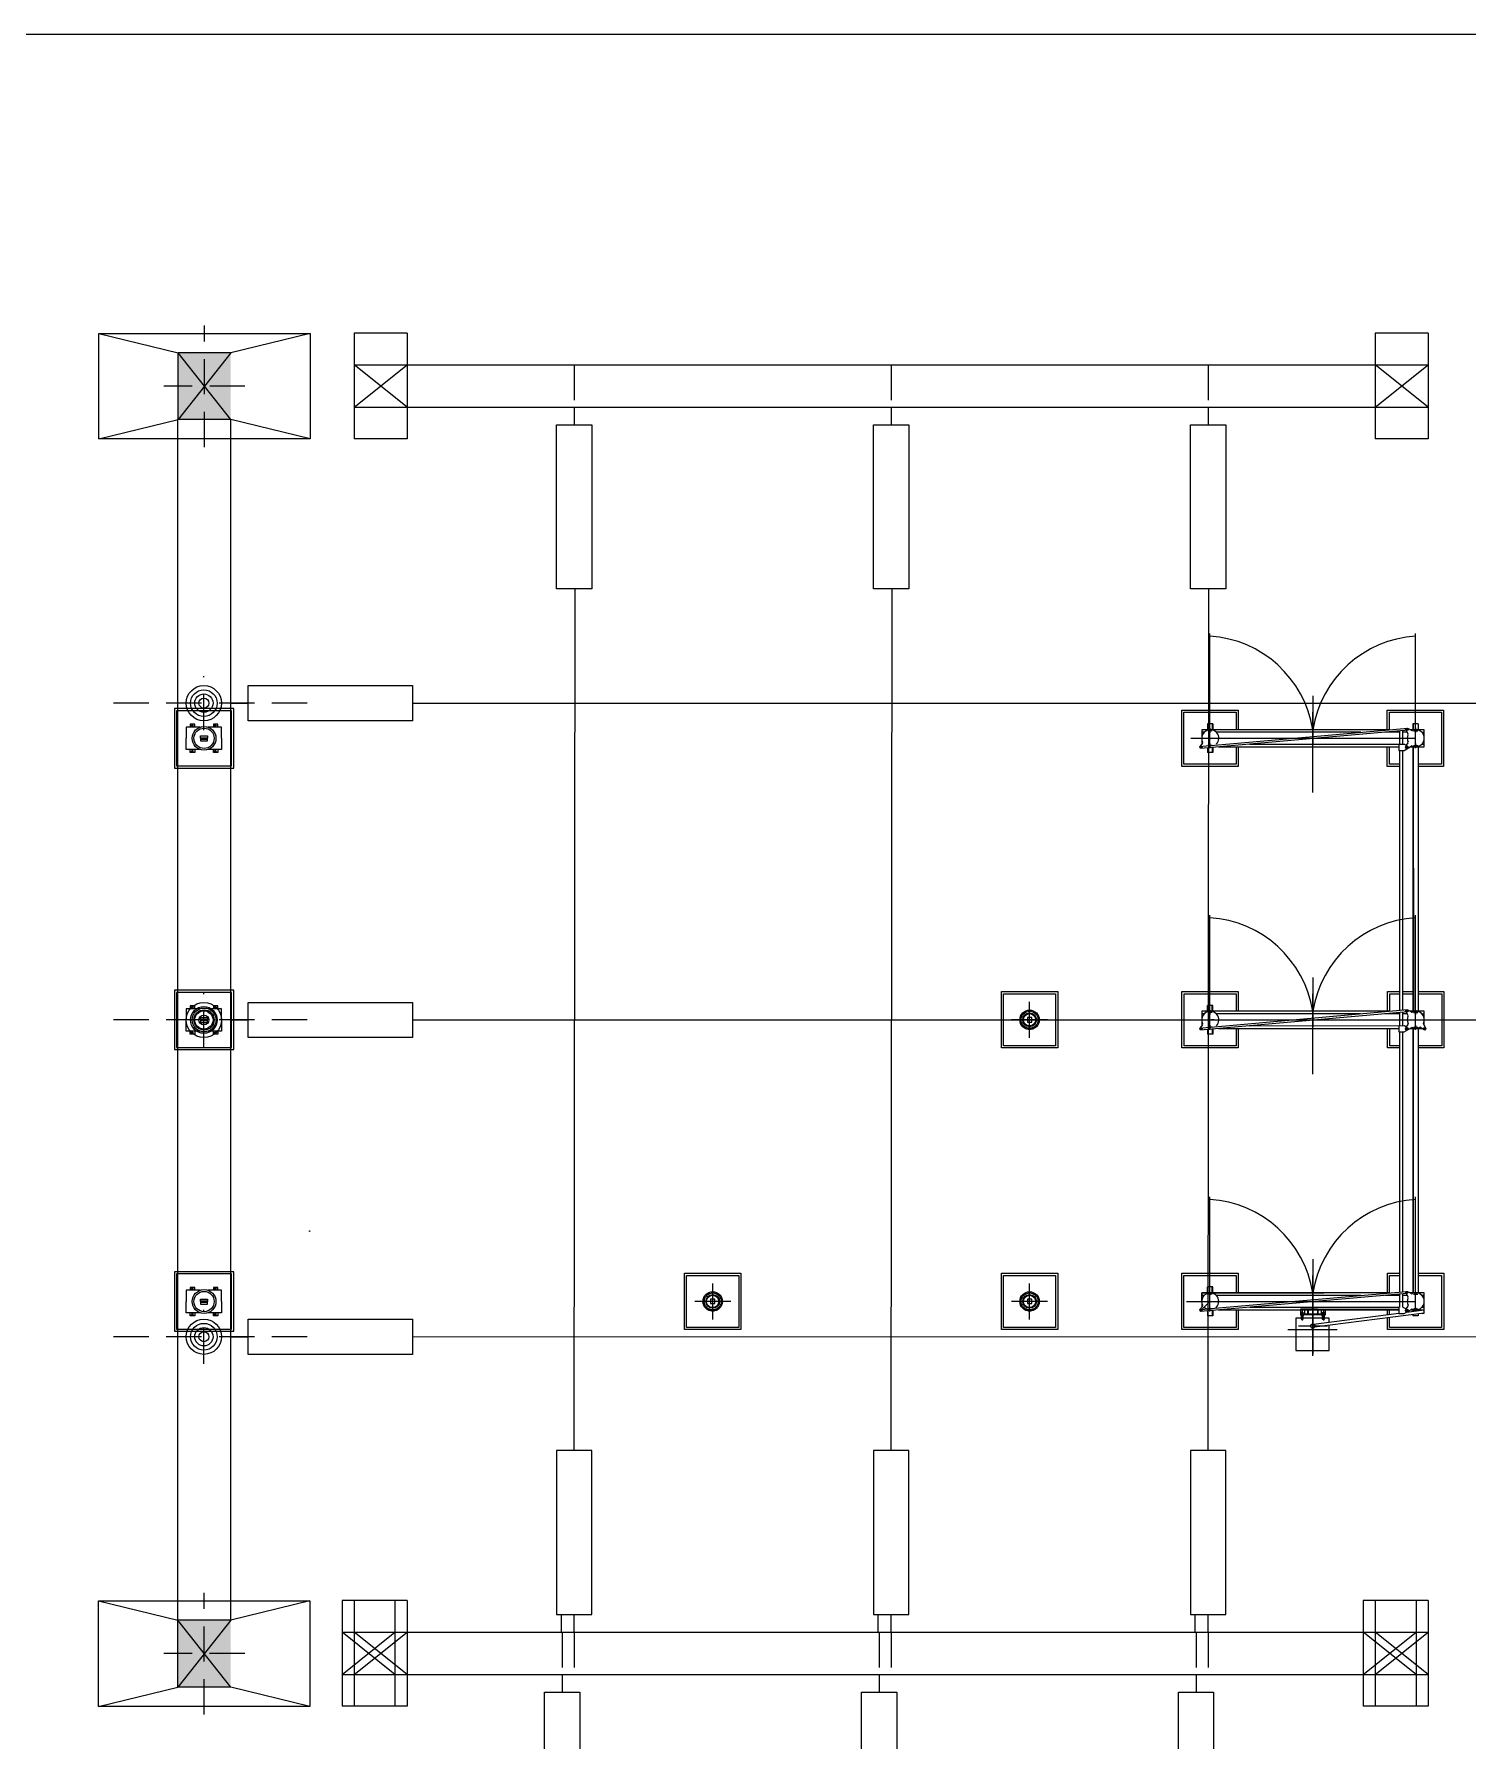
# Model space of a CAD drawing. Header units: metres. Extents: x 252 to 379, y 116 to 201.
# Drawn here: x 316.05 to 336.41, y 176.32 to 200.57 of the extents above; entities that cross this region are included whole.
import ezdxf

# ---------------------------------------------------------------- set-up
doc = ezdxf.new("R2010")
doc.units = ezdxf.units.M
doc.linetypes.add('ACAD_ISO10W100', pattern=[18.5, 12, -3, 0.5, -3])
doc.linetypes.add('DASHED', pattern=[0.75, 0.5, -0.25])
for name, color, linetype, lineweight in [('C-ESTRUCTURA', 94, 'Continuous', 9), ('E-CONDUCTOR', 40, 'Continuous', 15), ('E-EQUIPOS', 250, 'Continuous', 0), ('E-SIMBOLOS', 4, 'Continuous', 25), ('KOMPONENTE', 7, 'Continuous', 5), ('L-STRUCTUR_SET_A', 94, 'Continuous', 9)]:
    doc.layers.add(name, color=color, linetype=linetype, lineweight=lineweight)
doc.layers.add('Fence', color=252, linetype='Continuous')
doc.layers.add('NOPRINT', color=13, linetype='DASHED', plot=False)

# ---------------------------------------------------------------- blocks, each defined once
blk = doc.blocks.new('set_2s_1d')
at = {"layer": 'C-ESTRUCTURA'}
for p, q in [((2.223, 38.25), (3.348, 37.975)), ((2.223, 38.25), (5.223, 38.25)), ((2.223, 36.75), (2.223, 38.25)), ((5.223, 38.25), (4.098, 37.975)), ((5.223, 38.25), (5.223, 36.75)), ((5.85, 38.251), (5.85, 36.751)), ((6.6, 38.251), (5.85, 38.251)), ((6.6, 38.251), (6.6, 36.751)), ((20.35, 38.251), (20.35, 36.751)), ((21.1, 38.251), (20.35, 38.251)), ((21.1, 38.251), (21.1, 36.751)), ((4.098, 37.975), (3.348, 37.025)), ((4.098, 37.025), (3.348, 37.975)), ((3.348, 37.025), (3.348, 37.975)), ((4.098, 37.975), (3.348, 37.975)), ((5.85, 37.201), (6.6, 37.801)), ((6.6, 37.201), (5.85, 37.801)), ((6.6, 37.801), (20.35, 37.801)), ((20.35, 37.201), (21.1, 37.801)), ((21.1, 37.201), (20.35, 37.801)), ((6.6, 37.201), (20.35, 37.201)), ((2.223, 36.75), (3.348, 37.025)), ((3.346, 19.973), (3.346, 37.023)), ((4.098, 37.025), (3.348, 37.025)), ((4.096, 19.973), (4.096, 37.023)), ((5.223, 36.75), (4.098, 37.025)), ((5.223, 36.75), (2.223, 36.75)), ((6.6, 36.751), (5.85, 36.751)), ((21.1, 36.751), (20.35, 36.751)), ((2.221, 20.248), (3.346, 19.973)), ((2.221, 20.248), (5.221, 20.248)), ((2.221, 18.747), (2.221, 20.248)), ((5.221, 20.248), (4.096, 19.973)), ((5.221, 20.248), (5.221, 18.747)), ((5.679, 20.251), (5.679, 18.751)), ((6.429, 20.251), (5.679, 20.251)), ((5.85, 20.251), (5.85, 18.751)), ((6.6, 20.251), (5.85, 20.251)), ((6.429, 20.251), (6.429, 18.751)), ((6.6, 20.251), (6.6, 18.751)), ((20.179, 20.251), (20.179, 18.751)), ((20.929, 20.251), (20.179, 20.251)), ((20.35, 20.251), (20.35, 18.751)), ((21.1, 20.251), (20.35, 20.251)), ((20.929, 20.251), (20.929, 18.751)), ((21.1, 20.251), (21.1, 18.751)), ((4.096, 19.973), (3.346, 19.023)), ((4.096, 19.023), (3.346, 19.973)), ((3.346, 19.023), (3.346, 19.973)), ((4.096, 19.973), (3.346, 19.973)), ((5.679, 19.201), (6.429, 19.801)), ((6.429, 19.201), (5.679, 19.801)), ((5.85, 19.201), (6.6, 19.801)), ((6.6, 19.201), (5.85, 19.801)), ((6.429, 19.801), (20.179, 19.801)), ((6.6, 19.801), (20.35, 19.801)), ((20.179, 19.201), (20.929, 19.801)), ((20.929, 19.201), (20.179, 19.801)), ((20.35, 19.201), (21.1, 19.801)), ((21.1, 19.201), (20.35, 19.801)), ((6.429, 19.201), (20.179, 19.201)), ((6.6, 19.201), (20.35, 19.201)), ((2.221, 18.747), (3.346, 19.023)), ((4.096, 19.023), (3.346, 19.023)), ((5.221, 18.747), (4.096, 19.023)), ((5.221, 18.747), (2.221, 18.747)), ((6.429, 18.751), (5.679, 18.751)), ((6.6, 18.751), (5.85, 18.751)), ((20.929, 18.751), (20.179, 18.751)), ((21.1, 18.751), (20.35, 18.751))]:
    blk.add_line(p, q, dxfattribs=at)
at = {"layer": 'C-ESTRUCTURA', "flags": 128}
for points in [[(5.85, 37.801), (6.6, 37.801)], [(20.35, 37.801), (21.1, 37.801)], [(5.85, 37.201), (6.6, 37.201)], [(20.35, 37.201), (21.1, 37.201)], [(5.679, 19.801), (6.429, 19.801)], [(5.85, 19.801), (6.6, 19.801)], [(20.179, 19.801), (20.929, 19.801)], [(20.35, 19.801), (21.1, 19.801)], [(5.679, 19.201), (6.429, 19.201)], [(5.85, 19.201), (6.6, 19.201)], [(20.179, 19.201), (20.929, 19.201)], [(20.35, 19.201), (21.1, 19.201)]]:
    blk.add_lwpolyline(points, dxfattribs=at)
at = {"layer": 'E-CONDUCTOR'}
for p, q in [((8.975, 37.201), (8.975, 36.951)), ((13.475, 37.201), (13.475, 36.951)), ((17.975, 37.201), (17.975, 36.951)), ((8.725, 34.621), (8.725, 36.951)), ((8.725, 36.951), (9.225, 36.951)), ((9.225, 36.951), (9.225, 34.621)), ((13.225, 34.621), (13.225, 36.951)), ((13.225, 36.951), (13.725, 36.951)), ((13.725, 36.951), (13.725, 34.621)), ((17.725, 34.621), (17.725, 36.951)), ((17.725, 36.951), (18.225, 36.951)), ((18.225, 36.951), (18.225, 34.621)), ((9.225, 34.621), (8.725, 34.621)), ((8.975, 22.381), (8.987, 34.621)), ((13.725, 34.621), (13.225, 34.621)), ((13.475, 22.381), (13.487, 34.621)), ((18.225, 34.621), (17.725, 34.621)), ((17.975, 22.381), (17.987, 34.621)), ((4.346, 32.748), (4.346, 33.248)), ((4.346, 33.248), (6.676, 33.248)), ((6.676, 33.248), (6.676, 32.748)), ((4.096, 32.998), (4.346, 32.998)), ((6.676, 32.998), (30.72, 33)), ((6.676, 32.748), (4.346, 32.748)), ((4.346, 28.248), (4.346, 28.748)), ((4.346, 28.748), (6.676, 28.748)), ((6.676, 28.748), (6.676, 28.248)), ((4.096, 28.498), (4.346, 28.498)), ((6.676, 28.498), (30.72, 28.5)), ((6.676, 28.248), (4.346, 28.248)), ((4.346, 23.748), (4.346, 24.248)), ((4.346, 24.248), (6.676, 24.248)), ((6.676, 24.248), (6.676, 23.748)), ((4.096, 23.998), (4.346, 23.998)), ((6.676, 23.998), (30.72, 24)), ((6.676, 23.748), (4.346, 23.748)), ((9.225, 22.381), (8.725, 22.381)), ((8.725, 22.381), (8.725, 20.051)), ((9.225, 20.051), (9.225, 22.381)), ((13.725, 22.381), (13.225, 22.381)), ((13.225, 22.381), (13.225, 20.051)), ((13.725, 20.051), (13.725, 22.381)), ((18.225, 22.381), (17.725, 22.381)), ((17.725, 22.381), (17.725, 20.051)), ((18.225, 20.051), (18.225, 22.381)), ((8.725, 20.051), (9.225, 20.051)), ((8.792, 19.801), (8.792, 20.051)), ((8.975, 19.801), (8.975, 20.051)), ((13.225, 20.051), (13.725, 20.051)), ((13.292, 19.801), (13.292, 20.051)), ((13.475, 19.801), (13.475, 20.051)), ((17.725, 20.051), (18.225, 20.051)), ((17.792, 19.801), (17.792, 20.051)), ((17.975, 19.801), (17.975, 20.051)), ((8.804, 19.201), (8.804, 18.951)), ((13.304, 19.201), (13.304, 18.951)), ((17.804, 19.201), (17.804, 18.951)), ((8.554, 16.621), (8.554, 18.951)), ((8.554, 18.951), (9.054, 18.951)), ((9.054, 18.951), (9.054, 16.621)), ((13.054, 16.621), (13.054, 18.951)), ((13.054, 18.951), (13.554, 18.951)), ((13.554, 18.951), (13.554, 16.621)), ((17.554, 16.621), (17.554, 18.951)), ((17.554, 18.951), (18.054, 18.951)), ((18.054, 18.951), (18.054, 16.621))]:
    blk.add_line(p, q, dxfattribs=at)
for centre, radius in [((3.715, 32.998), 0.25), ((3.715, 32.998), 0.19), ((3.715, 32.998), 0.13), ((3.715, 32.998), 0.07), ((3.715, 28.498), 0.25), ((3.715, 28.498), 0.19), ((3.715, 28.498), 0.13), ((3.715, 28.498), 0.07), ((3.715, 23.998), 0.25), ((3.715, 23.998), 0.19), ((3.715, 23.998), 0.13), ((3.715, 23.998), 0.07)]:
    blk.add_circle(centre, radius, dxfattribs=at)
at = {"layer": 'E-EQUIPOS'}
blk.add_circle((5.217, 25.498), 0.00371, dxfattribs=at)
at = {"layer": 'E-SIMBOLOS'}
for points in [[(3.348, 37.025), (3.348, 37.975), (4.098, 37.025), (4.098, 37.975)], [(3.346, 19.023), (3.346, 19.973), (4.096, 19.023), (4.096, 19.973)]]:
    blk.add_solid(points, dxfattribs=at)
at = {"layer": 'Fence', "color": 52, "true_color": 0xc8c92d}
blk.add_line((-62.5, 42.5), (62.5, 42.5), dxfattribs=at)
at = {"layer": 'KOMPONENTE', "color": 1}
for p, q in [((18.002, 32.358), (18.002, 33.987)), ((20.922, 32.358), (20.922, 33.987)), ((19.462, 31.728), (19.462, 32.869)), ((3.667, 32.534), (3.768, 32.534)), ((3.667, 32.498), (3.667, 32.534)), ((3.667, 32.507), (3.768, 32.507)), ((3.667, 32.498), (3.768, 32.498)), ((3.667, 32.498), (3.667, 32.461)), ((3.667, 32.498), (3.768, 32.498)), ((3.667, 32.488), (3.768, 32.488)), ((3.768, 32.534), (3.768, 32.498)), ((3.768, 32.461), (3.768, 32.498)), ((17.732, 32.5), (20.922, 32.5)), ((17.921, 32.585), (17.885, 32.585)), ((17.967, 32.705), (17.967, 32.621)), ((18.032, 32.605), (17.972, 32.605)), ((18.002, 32.64), (18.002, 32.575)), ((18.034, 32.705), (18.034, 32.621)), ((18.042, 32.705), (18.042, 32.621)), ((20.693, 32.603), (20.693, 32.417)), ((20.74, 32.417), (20.74, 32.608)), ((20.801, 32.585), (20.74, 32.585)), ((20.786, 32.61), (20.812, 32.568)), ((20.857, 32.612), (20.81, 32.638)), ((20.882, 32.705), (20.882, 32.621)), ((20.889, 32.705), (20.889, 32.621)), ((20.892, 32.605), (20.952, 32.605)), ((20.922, 32.645), (20.922, 32.58)), ((20.957, 32.705), (20.957, 32.621)), ((21.045, 32.582), (21.012, 32.582)), ((3.667, 32.461), (3.768, 32.461)), ((17.894, 32.428), (17.859, 32.383)), ((17.967, 32.364), (17.967, 32.295)), ((18.032, 32.395), (17.972, 32.395)), ((18.002, 32.425), (18.002, 32.365)), ((18.034, 32.37), (18.034, 32.295)), ((18.042, 32.37), (18.042, 32.295)), ((18.566, 32.416), (20.768, 32.416)), ((20.693, 32.327), (20.692, 30.928)), ((20.74, 31.136), (20.74, 32.327)), ((20.812, 32.433), (20.789, 32.399)), ((20.882, 32.378), (20.882, 31.138)), ((20.889, 32.378), (20.889, 30.656)), ((20.892, 32.395), (20.952, 32.395)), ((20.922, 32.425), (20.922, 32.365)), ((20.957, 32.378), (20.957, 30.656)), ((21.012, 32.417), (21.045, 32.417)), ((20.74, 28.638), (20.742, 31.136)), ((20.884, 31.138), (20.884, 28.621)), ((20.694, 30.928), (20.693, 28.634)), ((20.892, 30.656), (20.892, 28.621)), ((20.959, 30.656), (20.959, 28.621)), ((18.002, 28.358), (18.002, 29.987)), ((20.922, 28.358), (20.922, 29.987)), ((19.462, 27.728), (19.462, 28.869)), ((17.967, 28.621), (17.967, 28.705)), ((18.002, 28.635), (18.002, 28.575)), ((18.034, 28.621), (18.034, 28.705)), ((18.042, 28.621), (18.042, 28.705)), ((20.74, 28.604), (20.74, 28.608)), ((20.786, 28.61), (20.812, 28.568)), ((20.786, 28.61), (20.812, 28.568)), ((20.857, 28.612), (20.81, 28.638)), ((20.922, 28.635), (20.922, 28.575)), ((3.667, 28.534), (3.768, 28.534)), ((3.667, 28.498), (3.667, 28.534)), ((3.667, 28.507), (3.768, 28.507)), ((3.667, 28.498), (3.768, 28.498)), ((3.667, 28.498), (3.667, 28.461)), ((3.667, 28.498), (3.768, 28.498)), ((3.667, 28.488), (3.768, 28.488)), ((3.667, 28.461), (3.768, 28.461)), ((3.768, 28.534), (3.768, 28.498)), ((3.768, 28.461), (3.768, 28.498)), ((17.732, 28.5), (20.25, 28.5)), ((17.732, 28.5), (20.922, 28.5)), ((17.894, 28.428), (17.859, 28.383)), ((17.921, 28.585), (17.885, 28.585)), ((17.967, 28.364), (17.967, 28.295)), ((18.032, 28.605), (17.972, 28.605)), ((18.032, 28.395), (17.972, 28.395)), ((18.002, 28.425), (18.002, 28.365)), ((18.062, 28.5), (18.017, 28.5)), ((18.034, 28.37), (18.034, 28.295)), ((18.042, 28.371), (18.042, 28.295)), ((18.566, 28.416), (20.765, 28.417)), ((20.693, 28.603), (20.693, 28.597)), ((20.693, 28.598), (20.693, 28.417)), ((20.693, 28.597), (20.693, 28.417)), ((20.74, 28.417), (20.74, 28.605)), ((20.74, 28.417), (20.74, 28.604)), ((20.801, 28.585), (20.74, 28.585)), ((20.812, 28.433), (20.789, 28.399)), ((20.882, 28.378), (20.882, 24.621)), ((20.889, 28.378), (20.889, 24.621)), ((20.892, 28.605), (20.952, 28.605)), ((20.892, 28.395), (20.952, 28.395)), ((20.922, 28.425), (20.922, 28.365)), ((20.957, 28.378), (20.957, 24.621)), ((21.043, 28.357), (20.984, 28.393)), ((21.045, 28.582), (21.012, 28.582)), ((21.067, 28.381), (21.033, 28.445)), ((20.693, 28.327), (20.693, 24.634)), ((20.74, 24.638), (20.74, 28.327)), ((18.002, 24.358), (18.002, 25.987)), ((20.922, 24.358), (20.922, 25.987)), ((20.922, 24.358), (20.922, 25.3)), ((19.462, 23.728), (19.462, 24.869)), ((3.667, 24.534), (3.768, 24.534)), ((3.667, 24.498), (3.667, 24.534)), ((3.667, 24.507), (3.768, 24.507)), ((3.667, 24.498), (3.768, 24.498)), ((3.667, 24.498), (3.667, 24.461)), ((3.667, 24.498), (3.768, 24.498)), ((3.667, 24.488), (3.768, 24.488)), ((3.768, 24.534), (3.768, 24.498)), ((3.768, 24.461), (3.768, 24.498)), ((17.669, 24.5), (20.922, 24.5)), ((17.921, 24.585), (17.885, 24.585)), ((18.002, 24.5), (17.892, 24.388)), ((17.967, 24.621), (17.967, 24.705)), ((18.032, 24.605), (17.972, 24.605)), ((18.002, 24.575), (18.002, 24.635)), ((18.034, 24.621), (18.034, 24.705)), ((18.042, 24.621), (18.042, 24.705)), ((20.693, 24.603), (20.693, 24.417)), ((20.74, 24.585), (20.74, 24.607)), ((20.74, 24.417), (20.74, 24.607)), ((20.801, 24.585), (20.74, 24.585)), ((20.786, 24.61), (20.812, 24.568)), ((20.857, 24.612), (20.81, 24.638)), ((20.892, 24.605), (20.952, 24.605)), ((20.922, 24.575), (20.922, 24.635)), ((21.045, 24.582), (21.012, 24.582)), ((3.667, 24.461), (3.768, 24.461)), ((17.894, 24.429), (17.859, 24.383)), ((17.967, 24.364), (17.967, 24.295)), ((18.032, 24.395), (17.972, 24.395)), ((18.002, 24.362), (18.002, 24.427)), ((18.034, 24.37), (18.034, 24.295)), ((18.042, 24.371), (18.042, 24.295)), ((18.567, 24.417), (20.693, 24.417)), ((19.287, 24.39), (19.287, 24.31)), ((19.342, 24.39), (19.287, 24.39)), ((19.637, 24.319), (19.287, 24.319)), ((19.637, 24.31), (19.287, 24.31)), ((19.301, 24.309), (19.301, 24.318)), ((19.307, 24.339), (19.307, 24.33)), ((19.307, 24.328), (19.307, 24.319)), ((19.308, 24.309), (19.308, 24.318)), ((19.312, 24.37), (19.312, 24.231)), ((19.316, 24.309), (19.316, 24.318)), ((19.318, 24.339), (19.318, 24.33)), ((19.318, 24.328), (19.318, 24.319)), ((19.323, 24.309), (19.323, 24.318)), ((19.397, 24.39), (19.342, 24.39)), ((19.342, 24.378), (19.342, 24.31)), ((19.389, 24.378), (19.389, 24.31)), ((19.527, 24.39), (19.397, 24.39)), ((19.397, 24.378), (19.397, 24.31)), ((19.474, 24.177), (20.686, 24.332)), ((21.045, 24.335), (19.486, 24.132)), ((19.527, 24.39), (19.582, 24.39)), ((19.527, 24.378), (19.527, 24.31)), ((19.534, 24.378), (19.534, 24.31)), ((19.582, 24.39), (20.686, 24.39)), ((19.582, 24.378), (19.582, 24.31)), ((19.601, 24.309), (19.601, 24.318)), ((19.607, 24.339), (19.607, 24.33)), ((19.607, 24.328), (19.607, 24.319)), ((19.608, 24.309), (19.608, 24.318)), ((19.612, 24.37), (19.612, 24.231)), ((19.616, 24.309), (19.616, 24.318)), ((19.618, 24.339), (19.618, 24.33)), ((19.618, 24.328), (19.618, 24.319)), ((19.623, 24.309), (19.623, 24.318)), ((19.637, 24.378), (19.637, 24.31)), ((20.812, 24.433), (20.789, 24.399)), ((20.791, 24.345), (21.045, 24.378)), ((20.882, 24.378), (20.882, 24.353)), ((20.882, 24.303), (20.882, 24.295)), ((20.889, 24.378), (20.889, 24.355)), ((20.889, 24.305), (20.889, 24.295)), ((20.892, 24.395), (20.952, 24.395)), ((20.922, 24.36), (20.922, 24.425)), ((20.957, 24.378), (20.957, 24.368)), ((20.957, 24.318), (20.957, 24.295)), ((21.012, 24.417), (21.045, 24.417)), ((21.013, 24.329), (21.045, 24.335)), ((21.045, 24.335), (21.045, 24.378)), ((19.672, 24.149), (19.261, 24.149))]:
    blk.add_line(p, q, dxfattribs=at)
at = {"layer": 'KOMPONENTE', "color": 1, "linetype": 'ACAD_ISO10W100', "ltscale": 0.5}
for p, q in [((15.441, 28.244), (15.441, 28.756)), ((15.697, 28.5), (15.185, 28.5)), ((10.941, 24.244), (10.941, 24.756)), ((15.441, 24.244), (15.441, 24.756)), ((11.197, 24.5), (10.685, 24.5)), ((15.697, 24.5), (15.185, 24.5))]:
    blk.add_line(p, q, dxfattribs=at)
at = {"layer": 'KOMPONENTE', "color": 1}
for points in [[(19.462, 33.1), (19.462, 32.4)], [(3.663, 32.658), (3.464, 32.658), (3.464, 32.498)], [(3.663, 32.338), (3.464, 32.338), (3.464, 32.498)], [(3.585, 32.658), (3.585, 32.698), (3.522, 32.698), (3.522, 32.658)], [(3.968, 32.498), (3.968, 32.658), (3.772, 32.658)], [(3.968, 32.498), (3.968, 32.338), (3.772, 32.338)], [(3.913, 32.658), (3.913, 32.698), (3.85, 32.698), (3.85, 32.658)], [(20.811, 32.644), (20.815, 32.614), (17.866, 32.355), (17.859, 32.383), (17.992, 32.395)], [(20.543, 32.621), (17.885, 32.621), (17.885, 32.416)], [(18.042, 32.705), (17.967, 32.705)], [(18.013, 32.396), (20.811, 32.644)], [(20.142, 32.585), (18.092, 32.585)], [(20.595, 32.585), (20.484, 32.585)], [(20.693, 32.585), (20.595, 32.585)], [(20.846, 32.378), (21.045, 32.378), (21.045, 32.621), (20.84, 32.621)], [(20.957, 32.705), (20.882, 32.705)], [(3.585, 32.338), (3.585, 32.297), (3.522, 32.297), (3.522, 32.338)], [(3.913, 32.338), (3.913, 32.297), (3.85, 32.297), (3.85, 32.338)], [(18.042, 32.295), (17.967, 32.295)], [(18.124, 32.377), (20.688, 32.377)], [(20.686, 32.417), (20.686, 32.327), (20.76, 32.327), (20.861, 32.386)], [(20.765, 32.417), (20.808, 32.386)], [(19.462, 29.1), (19.462, 28.4)], [(3.663, 28.658), (3.464, 28.658), (3.464, 28.498)], [(3.585, 28.658), (3.585, 28.698), (3.522, 28.698), (3.522, 28.658)], [(3.968, 28.498), (3.968, 28.658), (3.772, 28.658)], [(3.913, 28.658), (3.913, 28.698), (3.85, 28.698), (3.85, 28.658)], [(20.809, 28.644), (20.813, 28.614), (17.866, 28.355), (17.859, 28.383), (17.991, 28.395)], [(20.541, 28.621), (17.885, 28.621), (17.885, 28.416)], [(18.042, 28.705), (17.967, 28.705)], [(18.013, 28.396), (20.809, 28.644)], [(21.045, 28.422), (21.045, 28.621), (20.84, 28.621)], [(3.663, 28.338), (3.464, 28.338), (3.464, 28.498)], [(3.968, 28.498), (3.968, 28.338), (3.772, 28.338)], [(20.141, 28.585), (18.092, 28.585)], [(18.124, 28.377), (20.686, 28.377)], [(20.595, 28.585), (20.485, 28.585)], [(20.693, 28.585), (20.595, 28.585)], [(20.686, 28.417), (20.686, 28.327), (20.76, 28.327), (20.861, 28.386)], [(20.765, 28.417), (20.808, 28.386)], [(20.846, 28.378), (21.009, 28.378)], [(3.585, 28.338), (3.585, 28.297), (3.522, 28.297), (3.522, 28.338)], [(3.913, 28.338), (3.913, 28.297), (3.85, 28.297), (3.85, 28.338)], [(18.042, 28.295), (17.967, 28.295)], [(19.462, 25.1), (19.462, 24.4)], [(3.663, 24.658), (3.464, 24.658), (3.464, 24.498)], [(3.663, 24.338), (3.464, 24.338), (3.464, 24.498)], [(3.585, 24.658), (3.585, 24.698), (3.522, 24.698), (3.522, 24.658)], [(3.968, 24.498), (3.968, 24.658), (3.772, 24.658)], [(3.968, 24.498), (3.968, 24.338), (3.772, 24.338)], [(3.913, 24.658), (3.913, 24.698), (3.85, 24.698), (3.85, 24.658)], [(20.794, 24.643), (20.799, 24.613), (17.866, 24.355), (17.859, 24.383), (17.991, 24.395)], [(17.885, 24.5), (17.885, 24.621), (19.62, 24.621)], [(20.549, 24.621), (17.885, 24.621), (17.885, 24.417)], [(18.042, 24.705), (17.967, 24.705)], [(18.013, 24.397), (20.794, 24.643)], [(20.142, 24.585), (18.092, 24.585)], [(20.595, 24.585), (20.486, 24.585)], [(20.693, 24.585), (20.595, 24.585)], [(20.846, 24.378), (21.045, 24.378), (21.045, 24.621), (20.84, 24.621)], [(3.585, 24.338), (3.585, 24.297), (3.522, 24.297), (3.522, 24.338)], [(3.913, 24.338), (3.913, 24.297), (3.85, 24.297), (3.85, 24.338)], [(18.042, 24.295), (17.967, 24.295)], [(18.124, 24.378), (20.686, 24.378)], [(19.693, 24.221), (19.693, 24.264), (19.22, 24.264), (19.22, 23.801), (19.693, 23.801), (19.693, 24.159)], [(19.298, 24.33), (19.298, 24.339)], [(19.298, 24.319), (19.298, 24.328)], [(19.301, 24.318), (19.323, 24.318)], [(19.302, 24.34), (19.322, 24.34)], [(19.302, 24.329), (19.322, 24.329)], [(19.302, 24.329), (19.322, 24.329)], [(19.311, 24.33), (19.311, 24.339)], [(19.311, 24.319), (19.311, 24.328)], [(19.326, 24.33), (19.326, 24.339)], [(19.326, 24.319), (19.326, 24.328)], [(19.462, 24.45), (19.462, 23.75)], [(19.598, 24.33), (19.598, 24.339)], [(19.598, 24.319), (19.598, 24.328)], [(19.601, 24.318), (19.623, 24.318)], [(19.602, 24.34), (19.622, 24.34)], [(19.602, 24.329), (19.622, 24.329)], [(19.602, 24.329), (19.622, 24.329)], [(19.611, 24.33), (19.611, 24.339)], [(19.611, 24.319), (19.611, 24.328)], [(19.626, 24.33), (19.626, 24.339)], [(19.626, 24.319), (19.626, 24.328)], [(20.686, 24.417), (20.686, 24.327), (20.76, 24.327), (20.861, 24.387)], [(20.74, 24.417), (20.808, 24.386)], [(20.957, 24.295), (20.882, 24.295)], [(19.108, 24.1), (19.808, 24.1)], [(19.693, 24.205), (19.693, 24.221)]]:
    blk.add_lwpolyline(points, dxfattribs=at)
at = {"layer": 'KOMPONENTE', "color": 1, "flags": 128}
for points in [[(3.718, 32.508), (3.718, 32.487)], [(3.718, 28.508), (3.718, 28.487)], [(3.718, 24.508), (3.718, 24.487)]]:
    blk.add_lwpolyline(points, dxfattribs=at)
at = {"layer": 'KOMPONENTE', "color": 1}
for points in [[(15.472, 28.468), (15.472, 28.531), (15.409, 28.531), (15.409, 28.468)], [(10.972, 24.468), (10.972, 24.531), (10.909, 24.531), (10.909, 24.468)], [(15.472, 24.468), (15.472, 24.531), (15.409, 24.531), (15.409, 24.468)], [(19.297, 24.296), (19.301, 24.309), (19.323, 24.309), (19.327, 24.296)], [(19.297, 24.296), (19.297, 24.247), (19.327, 24.247), (19.327, 24.296)], [(19.301, 24.29), (19.301, 24.251), (19.306, 24.251), (19.306, 24.29)], [(19.323, 24.29), (19.323, 24.251), (19.317, 24.251), (19.317, 24.29)], [(19.597, 24.296), (19.601, 24.309), (19.623, 24.309), (19.627, 24.296)], [(19.597, 24.296), (19.597, 24.247), (19.627, 24.247), (19.627, 24.296)], [(19.601, 24.29), (19.601, 24.251), (19.606, 24.251), (19.606, 24.29)], [(19.623, 24.29), (19.623, 24.251), (19.617, 24.251), (19.617, 24.29)]]:
    blk.add_lwpolyline(points, close=True, dxfattribs=at)
for points in [[(19.302, 24.34), (19.302, 24.342, -0.414214), (19.306, 24.346), (19.317, 24.346, -0.414214), (19.321, 24.342), (19.321, 24.34)], [(19.602, 24.34), (19.602, 24.342, -0.414214), (19.606, 24.346), (19.617, 24.346, -0.414214), (19.621, 24.342), (19.621, 24.34)]]:
    blk.add_lwpolyline(points, format="xyb", close=True, dxfattribs=at)
for centre, radius in [((3.551, 32.678), 0.00946), ((3.718, 32.498), 0.169), ((3.718, 32.498), 0.144), ((3.88, 32.678), 0.00946), ((18.002, 32.605), 0.011), ((20.796, 32.628), 0.0149), ((20.796, 32.628), 0.00347), ((20.922, 32.605), 0.011), ((3.551, 32.317), 0.00946), ((3.88, 32.317), 0.00946), ((17.877, 32.371), 0.0137), ((17.877, 32.371), 0.00347), ((18.002, 32.395), 0.011), ((20.797, 32.371), 0.0188), ((20.797, 32.371), 0.0149), ((20.797, 32.371), 0.00347), ((20.922, 32.395), 0.011), ((3.551, 28.678), 0.00946), ((3.718, 28.498), 0.169), ((3.718, 28.498), 0.144), ((3.88, 28.678), 0.00946), ((15.44, 28.5), 0.138), ((15.441, 28.5), 0.121), ((18.002, 28.605), 0.011), ((20.796, 28.628), 0.0149), ((20.796, 28.628), 0.00347), ((20.922, 28.605), 0.011), ((15.441, 28.5), 0.098), ((15.44, 28.5), 0.0875), ((15.44, 28.5), 0.0875), ((17.877, 28.371), 0.0137), ((17.877, 28.371), 0.00347), ((18.002, 28.395), 0.011), ((20.797, 28.371), 0.0188), ((20.797, 28.371), 0.0149), ((20.797, 28.371), 0.00347), ((20.922, 28.395), 0.011), ((21.051, 28.373), 0.0181), ((21.051, 28.373), 0.0122), ((21.051, 28.373), 0.00385), ((3.551, 28.317), 0.00946), ((3.88, 28.317), 0.00946), ((3.551, 24.678), 0.00946), ((3.718, 24.498), 0.169), ((3.718, 24.498), 0.144), ((3.88, 24.678), 0.00946), ((10.94, 24.5), 0.138), ((10.941, 24.5), 0.121), ((10.941, 24.5), 0.098), ((10.94, 24.5), 0.0875), ((10.94, 24.5), 0.0875), ((15.44, 24.5), 0.138), ((15.441, 24.5), 0.121), ((15.441, 24.5), 0.098), ((15.44, 24.5), 0.0875), ((15.44, 24.5), 0.0875), ((18.002, 24.605), 0.011), ((20.796, 24.628), 0.0149), ((20.796, 24.628), 0.00347), ((20.922, 24.605), 0.011), ((3.551, 24.317), 0.00946), ((3.88, 24.317), 0.00946), ((17.877, 24.371), 0.0137), ((17.877, 24.371), 0.00347), ((18.002, 24.395), 0.011), ((20.797, 24.371), 0.0188), ((20.797, 24.371), 0.0149), ((20.797, 24.371), 0.00347), ((20.922, 24.395), 0.011), ((19.462, 24.149), 0.0303)]:
    blk.add_circle(centre, radius, dxfattribs=at)
for centre, radius, start, end in [((17.902, 32.373), 1.579, 9.0214, 86.3827), ((21.022, 32.373), 1.579, 93.6173, 170.9786), ((18.006, 32.499), 0.121, 315.7119, 205.0789), ((20.924, 32.5), 0.121, 155.88, 205.0147), ((20.794, 32.557), 0.021, 337.9759, 31.0904), ((20.868, 32.632), 0.0226, 242.0848, 289.5903), ((20.924, 32.5), 0.121, 247.2448, 113.8398), ((17.88, 32.44), 0.0188, 322.2053, 25.0789), ((20.795, 32.443), 0.02, 329.5265, 23.9199), ((20.871, 32.37), 0.0191, 65.3962, 121.3052), ((17.902, 28.373), 1.579, 9.0214, 86.3827), ((21.022, 28.373), 1.579, 93.6173, 170.9786), ((18.006, 28.499), 0.121, 315.7119, 205.0789), ((20.868, 28.631), 0.0224, 239.7926, 289.6324), ((20.924, 28.5), 0.121, 334.4508, 113.8398), ((17.88, 28.44), 0.0188, 322.2053, 25.0789), ((20.924, 28.5), 0.121, 155.88, 205.0147), ((20.794, 28.557), 0.021, 337.9759, 31.0904), ((20.795, 28.443), 0.02, 329.5265, 15.8454), ((20.871, 28.364), 0.0248, 75.9212, 114.2126), ((20.924, 28.5), 0.121, 247.2448, 298.1404), ((20.983, 28.39), 0.003, 59.0322, 118.1404), ((21.036, 28.446), 0.003, 154.4508, 207.7585), ((17.902, 24.373), 1.579, 9.0214, 86.3827), ((21.022, 24.373), 1.579, 93.6173, 170.9786), ((18.006, 24.499), 0.121, 307.0829, 205.0141), ((20.924, 24.499), 0.121, 155.88, 205.0147), ((20.793, 24.557), 0.022, 338.3098, 30.5019), ((20.868, 24.632), 0.0226, 242.0848, 289.5903), ((20.924, 24.5), 0.121, 247.2448, 113.8398), ((17.88, 24.44), 0.0188, 322.2053, 25.0789), ((18.002, 24.5), 0.117, 225.558, 247.1618), ((19.302, 24.331), 0.00845, 58.704, 121.296), ((19.302, 24.337), 0.00845, 238.704, 301.296), ((19.302, 24.321), 0.00845, 58.704, 121.296), ((19.302, 24.327), 0.00845, 238.704, 301.296), ((19.312, 24.327), 0.0125, 64.3953, 115.6059), ((19.312, 24.342), 0.0125, 244.3941, 295.6047), ((19.312, 24.317), 0.0125, 64.3953, 115.6059), ((19.312, 24.331), 0.0125, 244.3941, 295.6047), ((19.322, 24.331), 0.00845, 58.7026, 121.2974), ((19.322, 24.337), 0.00845, 238.7026, 301.2974), ((19.322, 24.321), 0.00845, 58.7026, 121.2974), ((19.322, 24.327), 0.00845, 238.7026, 301.2974), ((19.602, 24.331), 0.00845, 58.704, 121.296), ((19.602, 24.337), 0.00845, 238.704, 301.296), ((19.602, 24.321), 0.00845, 58.704, 121.296), ((19.602, 24.327), 0.00845, 238.704, 301.296), ((19.612, 24.327), 0.0125, 64.3953, 115.6059), ((19.612, 24.342), 0.0125, 244.3941, 295.6047), ((19.612, 24.317), 0.0125, 64.3953, 115.6059), ((19.612, 24.331), 0.0125, 244.3941, 295.6047), ((19.622, 24.331), 0.00845, 58.7026, 121.2974), ((19.622, 24.337), 0.00845, 238.7026, 301.2974), ((19.622, 24.321), 0.00845, 58.7026, 121.2974), ((19.622, 24.327), 0.00845, 238.7026, 301.2974), ((20.796, 24.443), 0.0189, 328.708, 16.1426), ((20.871, 24.37), 0.0191, 65.3962, 121.3052)]:
    blk.add_arc(centre, radius, start, end, dxfattribs=at)
at = {"layer": 'L-STRUCTUR_SET_A'}
for points in [[(3.296, 32.92), (3.296, 32.076), (4.14, 32.076), (4.14, 32.92)], [(3.326, 32.89), (3.326, 32.106), (4.11, 32.106), (4.11, 32.89)], [(3.296, 28.92), (3.296, 28.076), (4.14, 28.076), (4.14, 28.92)], [(3.326, 28.89), (3.326, 28.106), (4.11, 28.106), (4.11, 28.89)], [(3.296, 24.92), (3.296, 24.076), (4.14, 24.076), (4.14, 24.92)], [(3.326, 24.89), (3.326, 24.106), (4.11, 24.106), (4.11, 24.89)]]:
    blk.add_lwpolyline(points, close=True, dxfattribs=at)
for points in [[(18.402, 32.377), (18.402, 32.1), (17.602, 32.1), (17.602, 32.9), (18.402, 32.9), (18.402, 32.621)], [(18.372, 32.377), (18.372, 32.13), (17.632, 32.13), (17.632, 32.87), (18.372, 32.87), (18.372, 32.621)], [(20.52, 32.621), (20.52, 32.9), (21.32, 32.9), (21.32, 32.1), (20.957, 32.1)], [(20.55, 32.621), (20.55, 32.87), (21.29, 32.87), (21.29, 32.13), (20.957, 32.13)], [(20.693, 32.1), (20.52, 32.1), (20.52, 32.377)], [(20.693, 32.13), (20.55, 32.13), (20.55, 32.377)], [(20.889, 32.13), (20.882, 32.13)], [(20.889, 32.1), (20.882, 32.1)], [(15.84, 28.377), (15.84, 28.1), (15.04, 28.1), (15.04, 28.9), (15.84, 28.9), (15.84, 28.377)], [(15.81, 28.621), (15.81, 28.13), (15.07, 28.13), (15.07, 28.87), (15.81, 28.87), (15.81, 28.621)], [(18.404, 28.377), (18.404, 28.1), (17.604, 28.1), (17.604, 28.9), (18.404, 28.9), (18.404, 28.621)], [(18.374, 28.377), (18.374, 28.13), (17.634, 28.13), (17.634, 28.87), (18.374, 28.87), (18.374, 28.621)], [(20.524, 28.621), (20.524, 28.9), (20.693, 28.9)], [(20.554, 28.622), (20.554, 28.87), (20.693, 28.87)], [(20.74, 28.87), (20.884, 28.87)], [(20.741, 28.9), (20.884, 28.9)], [(20.959, 28.9), (21.324, 28.9), (21.324, 28.1), (20.957, 28.1)], [(20.959, 28.87), (21.294, 28.87), (21.294, 28.13), (20.957, 28.13)], [(20.693, 28.1), (20.524, 28.1), (20.524, 28.377)], [(20.693, 28.13), (20.554, 28.13), (20.554, 28.377)], [(20.889, 28.13), (20.882, 28.13)], [(20.889, 28.1), (20.882, 28.1)], [(11.34, 24.377), (11.34, 24.1), (10.54, 24.1), (10.54, 24.9), (11.34, 24.9), (11.34, 24.377)], [(11.31, 24.621), (11.31, 24.13), (10.57, 24.13), (10.57, 24.87), (11.31, 24.87), (11.31, 24.621)], [(15.84, 24.377), (15.84, 24.1), (15.04, 24.1), (15.04, 24.9), (15.84, 24.9), (15.84, 24.377)], [(15.81, 24.621), (15.81, 24.13), (15.07, 24.13), (15.07, 24.87), (15.81, 24.87), (15.81, 24.621)], [(18.402, 24.378), (18.402, 24.1), (17.602, 24.1), (17.602, 24.9), (18.402, 24.9), (18.402, 24.621)], [(18.372, 24.378), (18.372, 24.13), (17.632, 24.13), (17.632, 24.87), (18.372, 24.87), (18.372, 24.621)], [(20.522, 24.621), (20.522, 24.9), (20.691, 24.9)], [(20.955, 24.9), (21.322, 24.9), (21.322, 24.1), (20.522, 24.1), (20.522, 24.267)], [(20.552, 24.621), (20.552, 24.87), (20.691, 24.87)], [(20.955, 24.87), (21.292, 24.87), (21.292, 24.13), (20.552, 24.13), (20.552, 24.271)], [(20.887, 24.9), (20.88, 24.9)], [(20.887, 24.87), (20.88, 24.87)], [(20.522, 24.311), (20.522, 24.378)], [(20.552, 24.315), (20.552, 24.378)]]:
    blk.add_lwpolyline(points, dxfattribs=at)
at = {"layer": 'NOPRINT'}
for p, q in [((8.975, 37.801), (8.975, 37.201)), ((13.475, 37.801), (13.475, 37.201)), ((17.975, 37.801), (17.975, 37.201)), ((8.804, 19.801), (8.804, 19.201)), ((8.975, 19.801), (8.975, 19.201)), ((13.304, 19.801), (13.304, 19.201)), ((13.475, 19.801), (13.475, 19.201)), ((17.804, 19.801), (17.804, 19.201)), ((17.975, 19.801), (17.975, 19.201))]:
    blk.add_line(p, q, dxfattribs=at)
at = {"layer": 'NOPRINT', "flags": 128}
for points in [[(3.723, 36.636), (3.723, 38.364)], [(4.299, 37.5), (3.148, 37.5)], [(3.715, 32.615), (3.715, 33.38)], [(5.182, 32.998), (2.261, 32.998)], [(3.715, 28.115), (3.715, 28.88)], [(5.182, 28.498), (2.261, 28.498)], [(3.715, 23.615), (3.715, 24.38)], [(5.182, 23.998), (2.261, 23.998)], [(3.721, 18.634), (3.721, 20.361)], [(4.297, 19.498), (3.146, 19.498)]]:
    blk.add_lwpolyline(points, dxfattribs=at)
at = {"layer": 'NOPRINT'}
for centre in [(15.441, 28.5), (10.941, 24.5), (15.441, 24.5)]:
    blk.add_circle(centre, 0.137, dxfattribs=at)

msp = doc.modelspace()

# ---------------------------------------------------------------- block references
msp.add_blockref('set_2s_1d', (314.746, 158.065))

doc.saveas('drawing.dxf')
